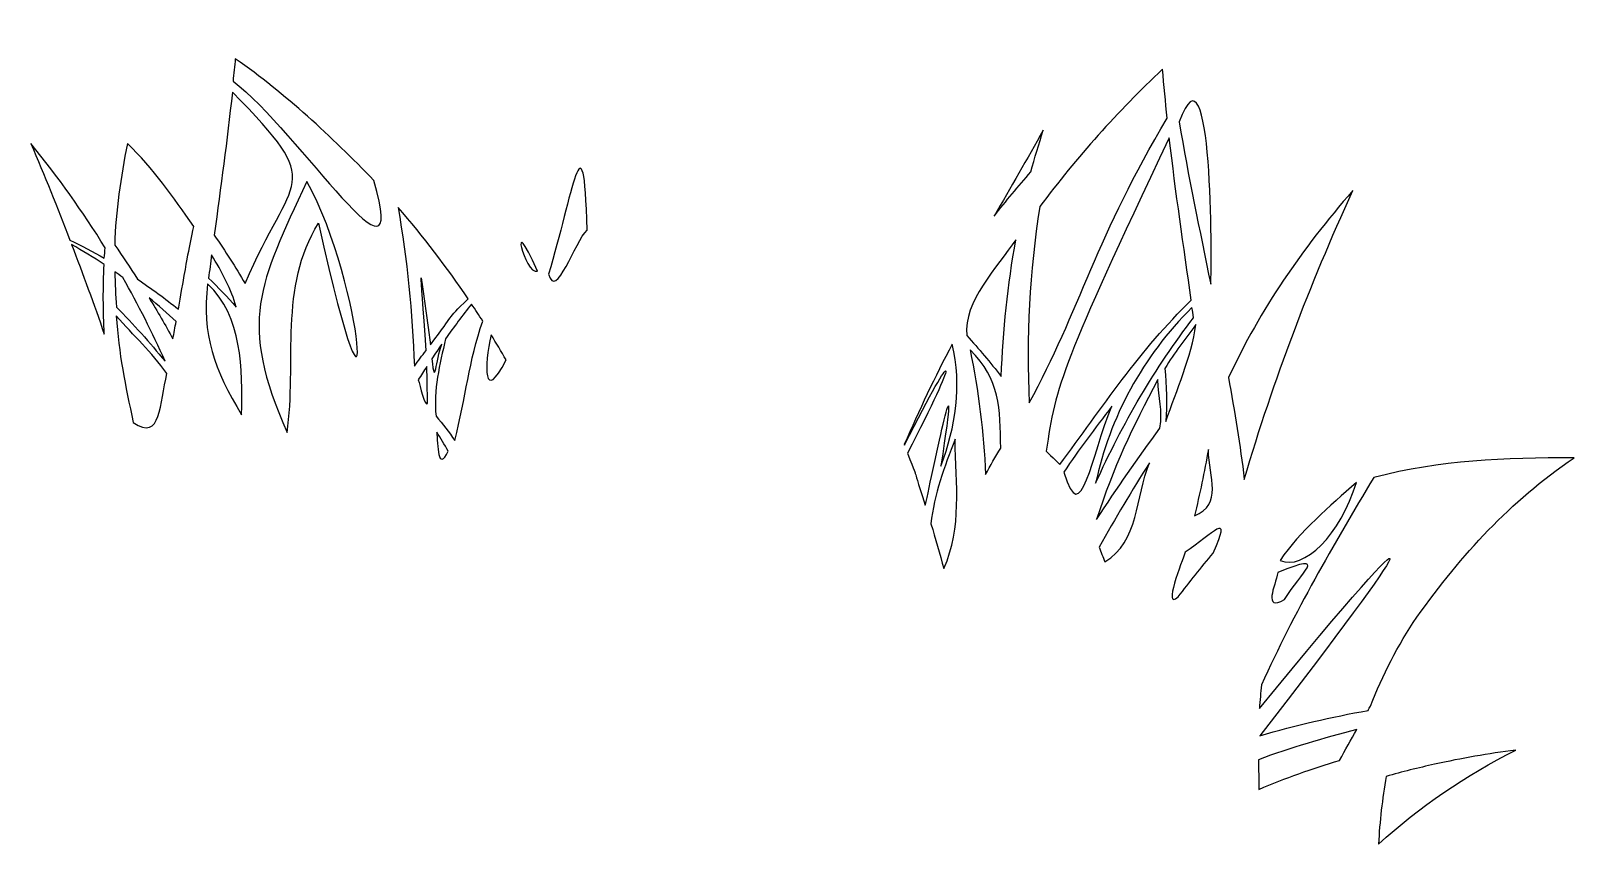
# Model space of a CAD drawing. Header units: centimetres. Extents: x -9.2 to 8.4, y -12.4 to 13.3.
# Drawn here: x -6.91 to -1.925, y -10.931 to -8.305 of the extents above; entities that cross this region are included whole.
import ezdxf

# ---------------------------------------------------------------- set-up
doc = ezdxf.new("R2010")
doc.units = ezdxf.units.CM
doc.header["$MEASUREMENT"] = 0
doc.layers.add('Layer 1', color=7, linetype='Continuous')

msp = doc.modelspace()

# ---------------------------------------------------------------- linework, layer by layer
at = {"layer": 'Layer 1', "color": 117}
for points, knots in [([(-3.09928, -9.12275), (-3.13464, -8.94784), (-3.17143, -8.77398), (-3.20121, -8.59891), (-3.20121, -8.59891), (-3.0927, -8.30478), (-3.09463, -9.05764), (-3.09928, -9.12275)], [0, 0, 0, 0, 0.3333333, 0.3333333, 0.3333333, 0.3333333, 1, 1, 1, 1]), ([(-5.80181, -8.78764), (-5.68163, -9.20421), (-6.04608, -8.62662), (-6.25677, -8.46739), (-6.25677, -8.46739), (-6.25426, -8.44311), (-6.25172, -8.4189), (-6.24939, -8.39457), (-6.24939, -8.39457), (-6.08599, -8.50869), (-5.94061, -8.64502), (-5.80181, -8.78764)], [0, 0, 0, 0, 0.25, 0.25, 0.25, 0.25, 0.5, 0.5, 0.5, 0.5, 1, 1, 1, 1]), ([(-3.25439, -8.42801), (-3.25023, -8.48101), (-3.24521, -8.53412), (-3.23962, -8.58702), (-3.23962, -8.58702), (-3.46368, -8.95835), (-3.52494, -9.21234), (-3.68499, -9.50616), (-3.68499, -9.50616), (-3.69482, -9.29454), (-3.68449, -9.08156), (-3.65101, -8.87235), (-3.65101, -8.87235), (-3.53187, -8.71316), (-3.39948, -8.5644), (-3.25438, -8.42801), (-3.25438, -8.42801), (-3.25438, -8.42801), (-3.25439, -8.42801), (-3.25439, -8.42801)], [0, 0, 0, 0, 0.1666667, 0.1666667, 0.1666667, 0.1666667, 0.3333333, 0.3333333, 0.3333333, 0.3333333, 0.5, 0.5, 0.5, 0.5, 0.6666667, 0.6666667, 0.6666667, 0.6666667, 1, 1, 1, 1]), ([(-6.25901, -8.50234), (-5.95106, -8.81574), (-6.06575, -8.76097), (-6.21765, -9.12052), (-6.21765, -9.12052), (-6.24884, -9.0671), (-6.28184, -9.01508), (-6.31736, -8.96448), (-6.31736, -8.96448), (-6.2963, -8.80586), (-6.27602, -8.66162), (-6.25901, -8.50233), (-6.25901, -8.50233), (-6.25901, -8.50233), (-6.25901, -8.50234), (-6.25901, -8.50234)], [0, 0, 0, 0, 0.2, 0.2, 0.2, 0.2, 0.4, 0.4, 0.4, 0.4, 0.6, 0.6, 0.6, 0.6, 1, 1, 1, 1]), ([(-5.11344, -8.94814), (-5.15148, -8.98281), (-5.21516, -9.17996), (-5.23752, -9.09006), (-5.23752, -9.09006), (-5.16084, -8.83767), (-5.12365, -8.54365), (-5.11344, -8.94814)], [0, 0, 0, 0, 0.3333333, 0.3333333, 0.3333333, 0.3333333, 1, 1, 1, 1]), ([(-6.90971, -8.66875), (-6.82243, -8.77584), (-6.74208, -8.88827), (-6.66967, -9.00535), (-6.66967, -9.00535), (-6.67046, -9.01645), (-6.67202, -9.02768), (-6.67263, -9.03879), (-6.67263, -9.03879), (-6.70893, -9.01794), (-6.74575, -8.99826), (-6.78342, -8.98009), (-6.78342, -8.98009), (-6.82374, -8.87545), (-6.86578, -8.77174), (-6.90972, -8.66876), (-6.90972, -8.66876), (-6.90972, -8.66876), (-6.90971, -8.66875), (-6.90971, -8.66875)], [0, 0, 0, 0, 0.1666667, 0.1666667, 0.1666667, 0.1666667, 0.3333333, 0.3333333, 0.3333333, 0.3333333, 0.5, 0.5, 0.5, 0.5, 0.6666667, 0.6666667, 0.6666667, 0.6666667, 1, 1, 1, 1]), ([(-6.38383, -8.93625), (-6.39903, -9.00862), (-6.40152, -9.02042), (-6.43331, -9.20374), (-6.43331, -9.20374), (-6.47573, -9.16912), (-6.52025, -9.13691), (-6.56552, -9.1064), (-6.56552, -9.1064), (-6.58916, -9.06916), (-6.61347, -9.0326), (-6.63864, -8.99643), (-6.63864, -8.99643), (-6.6366, -8.88465), (-6.61907, -8.77919), (-6.59804, -8.66799), (-6.59804, -8.66799), (-6.51406, -8.7509), (-6.45035, -8.83904), (-6.38383, -8.93625)], [0, 0, 0, 0, 0.1666667, 0.1666667, 0.1666667, 0.1666667, 0.3333333, 0.3333333, 0.3333333, 0.3333333, 0.5, 0.5, 0.5, 0.5, 0.6666667, 0.6666667, 0.6666667, 0.6666667, 1, 1, 1, 1]), ([(-3.63993, -8.62566), (-3.65406, -8.67017), (-3.66798, -8.71497), (-3.67982, -8.76015), (-3.67982, -8.76015), (-3.72066, -8.80673), (-3.76037, -8.85416), (-3.79873, -8.90281), (-3.79873, -8.90281), (-3.74549, -8.81084), (-3.69213, -8.71868), (-3.63993, -8.62566)], [0, 0, 0, 0, 0.25, 0.25, 0.25, 0.25, 0.5, 0.5, 0.5, 0.5, 1, 1, 1, 1]), ([(-3.16206, -9.17476), (-3.32501, -9.33197), (-3.45218, -9.52328), (-3.58675, -9.70529), (-3.58675, -9.70529), (-3.58871, -9.70182), (-3.62817, -9.66534), (-3.63014, -9.66189), (-3.63014, -9.66189), (-3.60068, -9.44872), (-3.57631, -9.37534), (-3.23294, -8.65017), (-3.23294, -8.65017), (-3.21257, -8.82542), (-3.18665, -9.00003), (-3.16205, -9.17476), (-3.16205, -9.17476), (-3.16205, -9.17476), (-3.16206, -9.17476), (-3.16206, -9.17476)], [0, 0, 0, 0, 0.1666667, 0.1666667, 0.1666667, 0.1666667, 0.3333333, 0.3333333, 0.3333333, 0.3333333, 0.5, 0.5, 0.5, 0.5, 0.6666667, 0.6666667, 0.6666667, 0.6666667, 1, 1, 1, 1]), ([(-5.98055, -8.92585), (-6.11012, -9.13162), (-6.04976, -9.37419), (-6.08222, -9.60198), (-6.08222, -9.60198), (-6.24042, -9.24354), (-6.17288, -9.12251), (-6.01844, -8.79128), (-6.01844, -8.79128), (-5.83116, -9.12323), (-5.78704, -9.80248), (-5.98055, -8.92585)], [0, 0, 0, 0, 0.25, 0.25, 0.25, 0.25, 0.5, 0.5, 0.5, 0.5, 1, 1, 1, 1]), ([(-2.64025, -8.82013), (-2.7809, -9.13026), (-2.89465, -9.42646), (-2.9907, -9.75285), (-2.9907, -9.75285), (-3.00359, -9.64277), (-3.02218, -9.53348), (-3.04166, -9.42443), (-3.04166, -9.42443), (-2.93733, -9.19983), (-2.80609, -9.01156), (-2.64024, -8.82013), (-2.64024, -8.82013), (-2.64024, -8.82013), (-2.64025, -8.82013), (-2.64025, -8.82013)], [0, 0, 0, 0, 0.2, 0.2, 0.2, 0.2, 0.4, 0.4, 0.4, 0.4, 0.6, 0.6, 0.6, 0.6, 1, 1, 1, 1]), ([(-5.72352, -8.87458), (-5.64184, -8.96879), (-5.56657, -9.06754), (-5.49751, -9.17031), (-5.49751, -9.17031), (-5.57539, -9.24531), (-5.53416, -9.20944), (-5.61939, -9.31817), (-5.61939, -9.31817), (-5.66343, -8.99911), (-5.65048, -9.05367), (-5.63342, -9.33675), (-5.63342, -9.33675), (-5.64611, -9.35342), (-5.65873, -9.3703), (-5.67109, -9.38728), (-5.67109, -9.38728), (-5.67749, -9.21509), (-5.69465, -9.04343), (-5.72353, -8.87458), (-5.72353, -8.87458), (-5.72353, -8.87458), (-5.72352, -8.87458), (-5.72352, -8.87458)], [0, 0, 0, 0, 0.1428571, 0.1428571, 0.1428571, 0.1428571, 0.2857143, 0.2857143, 0.2857143, 0.2857143, 0.4285714, 0.4285714, 0.4285714, 0.4285714, 0.5714286, 0.5714286, 0.5714286, 0.5714286, 0.7142857, 0.7142857, 0.7142857, 0.7142857, 1, 1, 1, 1]), ([(-6.67336, -9.05885), (-6.67679, -9.13387), (-6.67635, -9.20864), (-6.67262, -9.28399), (-6.67262, -9.28399), (-6.70601, -9.18686), (-6.74158, -9.09072), (-6.77824, -8.99495), (-6.77824, -8.99495), (-6.74246, -9.01487), (-6.70769, -9.03653), (-6.67335, -9.05885), (-6.67335, -9.05885), (-6.67335, -9.05885), (-6.67336, -9.05885), (-6.67336, -9.05885)], [0, 0, 0, 0, 0.2, 0.2, 0.2, 0.2, 0.4, 0.4, 0.4, 0.4, 0.6, 0.6, 0.6, 0.6, 1, 1, 1, 1]), ([(-3.72856, -8.97934), (-3.7548, -9.12474), (-3.76995, -9.27243), (-3.77583, -9.42071), (-3.77583, -9.42071), (-3.81088, -9.37535), (-3.84847, -9.33141), (-3.88662, -9.28845), (-3.88662, -9.28845), (-3.89959, -9.18028), (-3.78757, -9.06632), (-3.72856, -8.97935), (-3.72856, -8.97935), (-3.72856, -8.97935), (-3.72855, -8.97935), (-3.72855, -8.97935), (-3.72855, -8.97935), (-3.72855, -8.97935), (-3.72856, -8.97934), (-3.72856, -8.97934)], [0, 0, 0, 0, 0.1666667, 0.1666667, 0.1666667, 0.1666667, 0.3333333, 0.3333333, 0.3333333, 0.3333333, 0.5, 0.5, 0.5, 0.5, 0.6666667, 0.6666667, 0.6666667, 0.6666667, 1, 1, 1, 1]), ([(-6.32622, -9.02839), (-6.29341, -9.08043), (-6.26118, -9.14198), (-6.24719, -9.19632), (-6.24719, -9.19632), (-6.27538, -9.1641), (-6.3046, -9.13264), (-6.33582, -9.10344), (-6.33582, -9.10344), (-6.33249, -9.07826), (-6.32955, -9.05362), (-6.32622, -9.02839)], [0, 0, 0, 0, 0.25, 0.25, 0.25, 0.25, 0.5, 0.5, 0.5, 0.5, 1, 1, 1, 1]), ([(-6.63865, -9.08263), (-6.63007, -9.08862), (-6.62126, -9.09507), (-6.6128, -9.10121), (-6.6128, -9.10121), (-6.56253, -9.18933), (-6.51731, -9.27925), (-6.47616, -9.37168), (-6.47616, -9.37168), (-6.52622, -9.31079), (-6.57834, -9.25239), (-6.63348, -9.19632), (-6.63348, -9.19632), (-6.63618, -9.15847), (-6.63783, -9.12056), (-6.63865, -9.08264), (-6.63865, -9.08264), (-6.63865, -9.08264), (-6.63865, -9.08263), (-6.63865, -9.08263)], [0, 0, 0, 0, 0.1666667, 0.1666667, 0.1666667, 0.1666667, 0.3333333, 0.3333333, 0.3333333, 0.3333333, 0.5, 0.5, 0.5, 0.5, 0.6666667, 0.6666667, 0.6666667, 0.6666667, 1, 1, 1, 1]), ([(-6.52785, -9.16659), (-6.49797, -9.19108), (-6.46887, -9.2168), (-6.44069, -9.24312), (-6.44069, -9.24312), (-6.44416, -9.26214), (-6.44765, -9.28052), (-6.45103, -9.29959), (-6.45103, -9.29959), (-6.47532, -9.25444), (-6.50137, -9.21041), (-6.52784, -9.16659), (-6.52784, -9.16659), (-6.52784, -9.16659), (-6.52785, -9.16659), (-6.52785, -9.16659)], [0, 0, 0, 0, 0.2, 0.2, 0.2, 0.2, 0.4, 0.4, 0.4, 0.4, 0.6, 0.6, 0.6, 0.6, 1, 1, 1, 1]), ([(-6.33878, -9.12201), (-6.22616, -9.22705), (-6.22685, -9.39514), (-6.22894, -9.54431), (-6.22894, -9.54431), (-6.3167, -9.40099), (-6.35935, -9.28217), (-6.33878, -9.12201)], [0, 0, 0, 0, 0.3333333, 0.3333333, 0.3333333, 0.3333333, 1, 1, 1, 1]), ([(-5.48642, -9.18665), (-5.47416, -9.2051), (-5.46205, -9.22292), (-5.45023, -9.24163), (-5.45023, -9.24163), (-5.49499, -9.37233), (-5.50538, -9.4863), (-5.54034, -9.62727), (-5.54034, -9.62727), (-5.55943, -9.60032), (-5.57936, -9.57432), (-5.60091, -9.54925), (-5.60091, -9.54925), (-5.61059, -9.46443), (-5.58867, -9.3813), (-5.57063, -9.29885), (-5.57063, -9.29885), (-5.54357, -9.26067), (-5.51528, -9.2236), (-5.48643, -9.18665), (-5.48643, -9.18665), (-5.48643, -9.18665), (-5.48642, -9.18665), (-5.48642, -9.18665)], [0, 0, 0, 0, 0.1428571, 0.1428571, 0.1428571, 0.1428571, 0.2857143, 0.2857143, 0.2857143, 0.2857143, 0.4285714, 0.4285714, 0.4285714, 0.4285714, 0.5714286, 0.5714286, 0.5714286, 0.5714286, 0.7142857, 0.7142857, 0.7142857, 0.7142857, 1, 1, 1, 1]), ([(-3.15983, -9.19744), (-3.15795, -9.21099), (-3.1565, -9.21768), (-3.15466, -9.23124), (-3.15466, -9.23124), (-3.27794, -9.39226), (-3.38444, -9.57215), (-3.47078, -9.76549), (-3.47078, -9.76549), (-3.42535, -9.55219), (-3.31898, -9.35697), (-3.15983, -9.19745), (-3.15983, -9.19745), (-3.15983, -9.19745), (-3.15983, -9.19744), (-3.15983, -9.19744)], [0, 0, 0, 0, 0.2, 0.2, 0.2, 0.2, 0.4, 0.4, 0.4, 0.4, 0.6, 0.6, 0.6, 0.6, 1, 1, 1, 1]), ([(-6.63438, -9.22449), (-6.5766, -9.29076), (-6.52105, -9.33977), (-6.47023, -9.41106), (-6.47023, -9.41106), (-6.49352, -9.50673), (-6.48847, -9.63241), (-6.5788, -9.56933), (-6.5788, -9.56933), (-6.60532, -9.44876), (-6.62521, -9.34716), (-6.63437, -9.2245), (-6.63437, -9.2245), (-6.63437, -9.2245), (-6.63438, -9.22449), (-6.63438, -9.22449)], [0, 0, 0, 0, 0.2, 0.2, 0.2, 0.2, 0.4, 0.4, 0.4, 0.4, 0.6, 0.6, 0.6, 0.6, 1, 1, 1, 1]), ([(-3.97082, -9.7105), (-3.90121, -9.25596), (-3.99505, -9.72294), (-4.02104, -9.83607), (-4.02104, -9.83607), (-4.07646, -9.66829), (-4.03067, -9.79249), (-4.07864, -9.66814), (-4.07864, -9.66814), (-3.91223, -9.34845), (-3.91099, -9.29119), (-4.08823, -9.64213), (-4.08823, -9.64213), (-4.08849, -9.64165), (-4.08879, -9.64112), (-4.08897, -9.64064), (-4.08897, -9.64064), (-4.04128, -9.53048), (-3.98981, -9.4221), (-3.93387, -9.31593), (-3.93387, -9.31593), (-3.93387, -9.31593), (-3.93387, -9.31593), (-3.93387, -9.31593), (-3.93387, -9.31593), (-3.93387, -9.31593), (-3.93387, -9.31593), (-3.93387, -9.31593), (-3.93387, -9.31593), (-3.93387, -9.31593), (-3.93387, -9.31593), (-3.93387, -9.31593), (-3.93387, -9.31593), (-3.93387, -9.31593), (-3.93387, -9.31593), (-3.93387, -9.31593), (-3.93387, -9.31593), (-3.93387, -9.31593), (-3.93387, -9.31593), (-3.93387, -9.31593), (-3.93387, -9.31593), (-3.93387, -9.31593), (-3.93387, -9.31593), (-3.93387, -9.31593), (-3.93387, -9.31593), (-3.93387, -9.31593), (-3.93387, -9.31593), (-3.93387, -9.31593), (-3.93387, -9.31593), (-3.93387, -9.31593), (-3.93387, -9.31593), (-3.93387, -9.31593), (-3.93387, -9.31593), (-3.93387, -9.31593), (-3.93387, -9.31593), (-3.93387, -9.31593), (-3.93387, -9.31593), (-3.93387, -9.31593), (-3.93387, -9.31593), (-3.93387, -9.31593), (-3.93387, -9.31593), (-3.93387, -9.31593), (-3.93387, -9.31593), (-3.93387, -9.31593), (-3.93387, -9.31593), (-3.93387, -9.31593), (-3.93387, -9.31593), (-3.93387, -9.31593), (-3.93387, -9.31593), (-3.93387, -9.31593), (-3.93387, -9.31593), (-3.93387, -9.31593), (-3.93387, -9.31593), (-3.93387, -9.31593), (-3.93387, -9.31593), (-3.93387, -9.31593), (-3.93387, -9.31593), (-3.93387, -9.31593), (-3.93387, -9.31593), (-3.93387, -9.31593), (-3.93387, -9.31593), (-3.93387, -9.31593), (-3.93387, -9.31593), (-3.93387, -9.31593), (-3.93387, -9.31593), (-3.90223, -9.45065), (-3.9223, -9.5824), (-3.97083, -9.71048), (-3.97083, -9.71048), (-3.97083, -9.71048), (-3.97082, -9.7105), (-3.97082, -9.7105)], [0, 0, 0, 0, 0.0416667, 0.0416667, 0.0416667, 0.0416667, 0.0833333, 0.0833333, 0.0833333, 0.0833333, 0.125, 0.125, 0.125, 0.125, 0.1666667, 0.1666667, 0.1666667, 0.1666667, 0.2083333, 0.2083333, 0.2083333, 0.2083333, 0.25, 0.25, 0.25, 0.25, 0.2916667, 0.2916667, 0.2916667, 0.2916667, 0.3333333, 0.3333333, 0.3333333, 0.3333333, 0.375, 0.375, 0.375, 0.375, 0.4166667, 0.4166667, 0.4166667, 0.4166667, 0.4583333, 0.4583333, 0.4583333, 0.4583333, 0.5, 0.5, 0.5, 0.5, 0.5416667, 0.5416667, 0.5416667, 0.5416667, 0.5833333, 0.5833333, 0.5833333, 0.5833333, 0.625, 0.625, 0.625, 0.625, 0.6666667, 0.6666667, 0.6666667, 0.6666667, 0.7083333, 0.7083333, 0.7083333, 0.7083333, 0.75, 0.75, 0.75, 0.75, 0.7916667, 0.7916667, 0.7916667, 0.7916667, 0.8333333, 0.8333333, 0.8333333, 0.8333333, 0.875, 0.875, 0.875, 0.875, 0.9166667, 0.9166667, 0.9166667, 0.9166667, 1, 1, 1, 1]), ([(-3.24378, -9.56575), (-3.23955, -9.51525), (-3.24344, -9.44708), (-3.24698, -9.3947), (-3.24698, -9.3947), (-3.21737, -9.34365), (-3.18058, -9.30162), (-3.14775, -9.25316), (-3.14775, -9.25316), (-3.16069, -9.35831), (-3.20967, -9.46367), (-3.24378, -9.56575)], [0, 0, 0, 0, 0.25, 0.25, 0.25, 0.25, 0.5, 0.5, 0.5, 0.5, 1, 1, 1, 1]), ([(-5.58244, -9.31594), (-5.60281, -9.36705), (-5.60418, -9.46377), (-5.61494, -9.36349), (-5.61494, -9.36349), (-5.60428, -9.34756), (-5.59341, -9.33168), (-5.58244, -9.31594)], [0, 0, 0, 0, 0.3333333, 0.3333333, 0.3333333, 0.3333333, 1, 1, 1, 1]), ([(-5.4229, -9.28622), (-5.40656, -9.31314), (-5.39051, -9.3398), (-5.37489, -9.36721), (-5.37489, -9.36721), (-5.44831, -9.51244), (-5.44603, -9.38607), (-5.4229, -9.28622)], [0, 0, 0, 0, 0.3333333, 0.3333333, 0.3333333, 0.3333333, 1, 1, 1, 1]), ([(-3.77731, -9.6518), (-3.79477, -9.6796), (-3.81053, -9.70808), (-3.82606, -9.73725), (-3.82606, -9.73725), (-3.8323, -9.60172), (-3.8489, -9.46684), (-3.87628, -9.33452), (-3.87628, -9.33452), (-3.77775, -9.43167), (-3.78029, -9.52275), (-3.77731, -9.6518)], [0, 0, 0, 0, 0.25, 0.25, 0.25, 0.25, 0.5, 0.5, 0.5, 0.5, 1, 1, 1, 1]), ([(-5.63119, -9.38802), (-5.62981, -9.42797), (-5.62907, -9.4677), (-5.62897, -9.50765), (-5.62897, -9.50765), (-5.6375, -9.52041), (-5.65247, -9.45003), (-5.65849, -9.43112), (-5.65849, -9.43112), (-5.64949, -9.41681), (-5.6404, -9.40217), (-5.63116, -9.38802), (-5.63116, -9.38802), (-5.63116, -9.38802), (-5.63116, -9.38802), (-5.63116, -9.38802), (-5.63116, -9.38802), (-5.63116, -9.38802), (-5.63116, -9.38802), (-5.63116, -9.38802), (-5.63116, -9.38802), (-5.63116, -9.38802), (-5.63116, -9.38802), (-5.63116, -9.38802), (-5.63116, -9.38802), (-5.63116, -9.38802), (-5.63116, -9.38802), (-5.63116, -9.38802), (-5.63116, -9.38802), (-5.63116, -9.38802), (-5.63116, -9.38802), (-5.63116, -9.38802), (-5.63116, -9.38802), (-5.63116, -9.38802), (-5.63116, -9.38802), (-5.63116, -9.38802), (-5.63116, -9.38802), (-5.63116, -9.38802), (-5.63116, -9.38802), (-5.63116, -9.38802), (-5.63116, -9.38802), (-5.63116, -9.38802), (-5.63116, -9.38802), (-5.63116, -9.38802), (-5.63116, -9.38802), (-5.63116, -9.38802), (-5.63116, -9.38802), (-5.63116, -9.38802), (-5.63116, -9.38802), (-5.63116, -9.38802), (-5.63116, -9.38802), (-5.63116, -9.38802), (-5.63116, -9.38802), (-5.63116, -9.38802), (-5.63116, -9.38802), (-5.63116, -9.38802), (-5.63116, -9.38802), (-5.63116, -9.38802), (-5.63116, -9.38802), (-5.63116, -9.38802), (-5.63116, -9.38802), (-5.63116, -9.38802), (-5.63116, -9.38802), (-5.63116, -9.38802), (-5.63116, -9.38802), (-5.63116, -9.38802), (-5.63116, -9.38802), (-5.63116, -9.38802), (-5.63116, -9.38802), (-5.63116, -9.38802), (-5.63116, -9.38802), (-5.63116, -9.38802), (-5.63116, -9.38802), (-5.63116, -9.38802), (-5.63116, -9.38802), (-5.63116, -9.38802), (-5.63116, -9.38802), (-5.63116, -9.38802), (-5.63116, -9.38802), (-5.63116, -9.38802), (-5.63116, -9.38802), (-5.63116, -9.38802), (-5.63116, -9.38802), (-5.63116, -9.38802), (-5.63116, -9.38802), (-5.63116, -9.38802), (-5.63116, -9.38802), (-5.63116, -9.38802), (-5.63116, -9.38802), (-5.63116, -9.38802), (-5.63116, -9.38802), (-5.63116, -9.38802), (-5.63116, -9.38802), (-5.63116, -9.38802), (-5.63116, -9.38802), (-5.63116, -9.38802), (-5.63116, -9.38802), (-5.63116, -9.38802), (-5.63119, -9.38802), (-5.63119, -9.38802)], [0, 0, 0, 0, 0.0384615, 0.0384615, 0.0384615, 0.0384615, 0.0769231, 0.0769231, 0.0769231, 0.0769231, 0.1153846, 0.1153846, 0.1153846, 0.1153846, 0.1538462, 0.1538462, 0.1538462, 0.1538462, 0.1923077, 0.1923077, 0.1923077, 0.1923077, 0.2307692, 0.2307692, 0.2307692, 0.2307692, 0.2692308, 0.2692308, 0.2692308, 0.2692308, 0.3076923, 0.3076923, 0.3076923, 0.3076923, 0.3461538, 0.3461538, 0.3461538, 0.3461538, 0.3846154, 0.3846154, 0.3846154, 0.3846154, 0.4230769, 0.4230769, 0.4230769, 0.4230769, 0.4615385, 0.4615385, 0.4615385, 0.4615385, 0.5, 0.5, 0.5, 0.5, 0.5384615, 0.5384615, 0.5384615, 0.5384615, 0.5769231, 0.5769231, 0.5769231, 0.5769231, 0.6153846, 0.6153846, 0.6153846, 0.6153846, 0.6538462, 0.6538462, 0.6538462, 0.6538462, 0.6923077, 0.6923077, 0.6923077, 0.6923077, 0.7307692, 0.7307692, 0.7307692, 0.7307692, 0.7692308, 0.7692308, 0.7692308, 0.7692308, 0.8076923, 0.8076923, 0.8076923, 0.8076923, 0.8461538, 0.8461538, 0.8461538, 0.8461538, 0.8846154, 0.8846154, 0.8846154, 0.8846154, 0.9230769, 0.9230769, 0.9230769, 0.9230769, 1, 1, 1, 1]), ([(-3.26324, -9.58789), (-3.33424, -9.68416), (-3.40232, -9.78191), (-3.46783, -9.88213), (-3.46783, -9.88213), (-3.41306, -9.71276), (-3.35299, -9.58716), (-3.26955, -9.43067), (-3.26955, -9.43067), (-3.26772, -9.49449), (-3.25372, -9.52492), (-3.26324, -9.58789)], [0, 0, 0, 0, 0.25, 0.25, 0.25, 0.25, 0.5, 0.5, 0.5, 0.5, 1, 1, 1, 1]), ([(-3.57345, -9.72981), (-3.52436, -9.65411), (-3.47385, -9.59085), (-3.41809, -9.51645), (-3.41809, -9.51645), (-3.48619, -9.67327), (-3.5164, -9.92322), (-3.57345, -9.72981)], [0, 0, 0, 0, 0.3333333, 0.3333333, 0.3333333, 0.3333333, 1, 1, 1, 1]), ([(-5.56176, -9.66145), (-5.59566, -9.73364), (-5.59605, -9.6389), (-5.59868, -9.60052), (-5.59868, -9.60052), (-5.58602, -9.62058), (-5.57388, -9.64103), (-5.56176, -9.66145)], [0, 0, 0, 0, 0.3333333, 0.3333333, 0.3333333, 0.3333333, 1, 1, 1, 1]), ([(-3.92502, -9.62356), (-3.92285, -9.7718), (-3.90096, -9.90565), (-3.96121, -10.04115), (-3.96121, -10.04115), (-3.97435, -9.99286), (-3.98799, -9.94422), (-4.00257, -9.89626), (-4.00257, -9.89626), (-3.99275, -9.80077), (-3.95923, -9.71244), (-3.92502, -9.62356)], [0, 0, 0, 0, 0.25, 0.25, 0.25, 0.25, 0.5, 0.5, 0.5, 0.5, 1, 1, 1, 1]), ([(-3.10666, -9.65625), (-3.10465, -9.749), (-3.05938, -9.83158), (-3.15171, -9.87099), (-3.15171, -9.87099), (-3.1346, -9.80013), (-3.11963, -9.72858), (-3.10666, -9.65625)], [0, 0, 0, 0, 0.3333333, 0.3333333, 0.3333333, 0.3333333, 1, 1, 1, 1]), ([(-3.29721, -9.69935), (-3.34105, -9.80988), (-3.33098, -9.95442), (-3.44124, -10.0196), (-3.44124, -10.0196), (-3.44724, -10.00343), (-3.45333, -9.9873), (-3.45971, -9.9713), (-3.45971, -9.9713), (-3.40795, -9.87909), (-3.35347, -9.78894), (-3.29722, -9.69935), (-3.29722, -9.69935), (-3.29722, -9.69935), (-3.29721, -9.69935), (-3.29721, -9.69935)], [0, 0, 0, 0, 0.2, 0.2, 0.2, 0.2, 0.4, 0.4, 0.4, 0.4, 0.6, 0.6, 0.6, 0.6, 1, 1, 1, 1]), ([(-2.43379, -10.19793), (-2.4947, -10.28878), (-2.54408, -10.38509), (-2.58299, -10.48474), (-2.58299, -10.48474), (-2.5858, -10.48935), (-2.58831, -10.49424), (-2.59112, -10.49886), (-2.59112, -10.49886), (-2.70861, -10.52033), (-2.82519, -10.54678), (-2.94048, -10.58059), (-2.94048, -10.58059), (-2.42716, -9.91871), (-2.33501, -9.75499), (-2.94194, -10.49217), (-2.94194, -10.49217), (-2.93993, -10.46694), (-2.93777, -10.44154), (-2.93529, -10.41638), (-2.93529, -10.41638), (-2.8284, -10.18005), (-2.70381, -9.96591), (-2.57263, -9.7469), (-2.57263, -9.7469), (-2.35467, -9.69022), (-2.15231, -9.68388), (-1.92541, -9.68279), (-1.92541, -9.68279), (-2.13697, -9.82773), (-2.28393, -9.99145), (-2.43378, -10.19792), (-2.43378, -10.19792), (-2.43378, -10.19792), (-2.43379, -10.19792), (-2.43379, -10.19792), (-2.43379, -10.19792), (-2.43379, -10.19792), (-2.43379, -10.19793), (-2.43379, -10.19793)], [0, 0, 0, 0, 0.0909091, 0.0909091, 0.0909091, 0.0909091, 0.1818182, 0.1818182, 0.1818182, 0.1818182, 0.2727273, 0.2727273, 0.2727273, 0.2727273, 0.3636364, 0.3636364, 0.3636364, 0.3636364, 0.4545455, 0.4545455, 0.4545455, 0.4545455, 0.5454545, 0.5454545, 0.5454545, 0.5454545, 0.6363636, 0.6363636, 0.6363636, 0.6363636, 0.7272727, 0.7272727, 0.7272727, 0.7272727, 0.8181818, 0.8181818, 0.8181818, 0.8181818, 1, 1, 1, 1]), ([(-2.87473, -10.0144), (-2.81152, -9.92045), (-2.7141, -9.83989), (-2.62878, -9.76251), (-2.62878, -9.76251), (-2.67798, -9.93173), (-2.80044, -10.04953), (-2.87473, -10.0144)], [0, 0, 0, 0, 0.3333333, 0.3333333, 0.3333333, 0.3333333, 1, 1, 1, 1]), ([(-3.09115, -9.99136), (-3.13013, -10.03739), (-3.16804, -10.08427), (-3.20416, -10.13254), (-3.20416, -10.13254), (-3.25697, -10.17746), (-3.18992, -10.01656), (-3.182, -9.98765), (-3.182, -9.98765), (-3.09251, -9.93035), (-3.0273, -9.84702), (-3.09115, -9.99137), (-3.09115, -9.99137), (-3.09115, -9.99137), (-3.09115, -9.99136), (-3.09115, -9.99136)], [0, 0, 0, 0, 0.2, 0.2, 0.2, 0.2, 0.4, 0.4, 0.4, 0.4, 0.6, 0.6, 0.6, 0.6, 1, 1, 1, 1]), ([(-2.86069, -10.14071), (-2.93188, -10.18055), (-2.89085, -10.09666), (-2.88236, -10.05357), (-2.88236, -10.05357), (-2.71249, -9.9837), (-2.8075, -10.0531), (-2.86069, -10.14071)], [0, 0, 0, 0, 0.3333333, 0.3333333, 0.3333333, 0.3333333, 1, 1, 1, 1]), ([(-2.62729, -10.56053), (-2.64624, -10.59355), (-2.66499, -10.62634), (-2.68268, -10.6601), (-2.68268, -10.6601), (-2.77103, -10.68597), (-2.85825, -10.71768), (-2.94341, -10.75372), (-2.94341, -10.75372), (-2.94407, -10.72188), (-2.94431, -10.68973), (-2.94487, -10.65787), (-2.94487, -10.65787), (-2.84104, -10.61973), (-2.73486, -10.58809), (-2.62727, -10.56053), (-2.62727, -10.56053), (-2.62727, -10.56053), (-2.62728, -10.56053), (-2.62728, -10.56053), (-2.62728, -10.56053), (-2.62728, -10.56053), (-2.62729, -10.56053), (-2.62729, -10.56053)], [0, 0, 0, 0, 0.1428571, 0.1428571, 0.1428571, 0.1428571, 0.2857143, 0.2857143, 0.2857143, 0.2857143, 0.4285714, 0.4285714, 0.4285714, 0.4285714, 0.5714286, 0.5714286, 0.5714286, 0.5714286, 0.7142857, 0.7142857, 0.7142857, 0.7142857, 1, 1, 1, 1]), ([(-2.11397, -10.62666), (-2.27528, -10.70814), (-2.42444, -10.81028), (-2.55713, -10.93056), (-2.55713, -10.93056), (-2.55342, -10.85726), (-2.5452, -10.7842), (-2.53202, -10.71211), (-2.53202, -10.71211), (-2.48081, -10.69711), (-2.4286, -10.68409), (-2.37618, -10.67273), (-2.37618, -10.67273), (-2.28939, -10.65326), (-2.2022, -10.63819), (-2.11398, -10.62666), (-2.11398, -10.62666), (-2.11398, -10.62666), (-2.11397, -10.62666), (-2.11397, -10.62666)], [0, 0, 0, 0, 0.1666667, 0.1666667, 0.1666667, 0.1666667, 0.3333333, 0.3333333, 0.3333333, 0.3333333, 0.5, 0.5, 0.5, 0.5, 0.6666667, 0.6666667, 0.6666667, 0.6666667, 1, 1, 1, 1])]:
    msp.add_open_spline(points, degree=3, knots=knots, dxfattribs=at)
msp.add_open_spline([(-5.27348, -9.08091), (-5.31474, -9.09467), (-5.3697, -8.86352), (-5.27348, -9.08091)], degree=3, dxfattribs=at)

doc.saveas('drawing.dxf')
